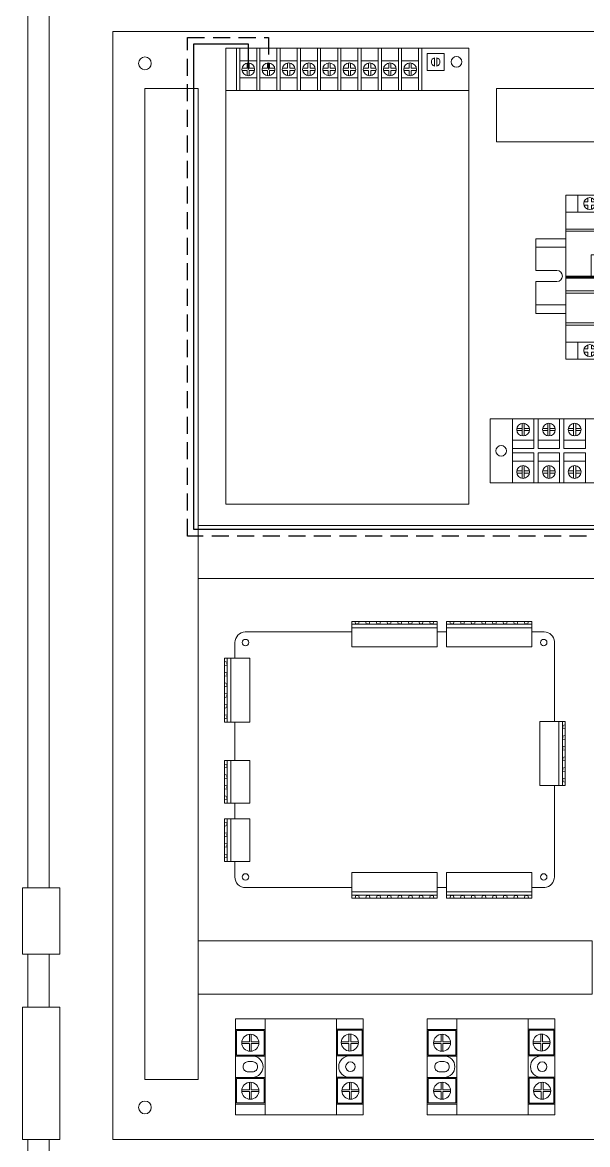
# Model space of a CAD drawing. Header units: millimetres. Extents: x 1937 to 4749, y 83 to 1608.
# Drawn here: x 2434.9 to 2501.2, y 477.9 to 609.5 of the extents above; entities that cross this region are included whole.
import ezdxf

# ---------------------------------------------------------------- set-up
doc = ezdxf.new("R2010")
doc.units = ezdxf.units.MM
doc.linetypes.add('JIS_02_2.0', pattern=[3, 2, -1])
doc.layers.get('0').update_dxf_attribs({"lineweight": 0})
for name, color, linetype, lineweight in [('Box Panel', 7, 'Continuous', 0), ('Fasa', 1, 'Continuous', 30), ('Kontaktor', 7, 'Continuous', 0), ('Netral', 150, 'JIS_02_2.0', 30), ('PSU', 7, 'Continuous', 0), ('SSR DC', 7, 'Continuous', 0)]:
    doc.layers.add(name, color=color, linetype=linetype, lineweight=lineweight)
doc.layers.add('Cable Duct', color=7, linetype='Continuous')

# ---------------------------------------------------------------- blocks, each defined once
blk = doc.blocks.new('PSU')
for p, q in [((109.17, 19.87), (22.17, 19.87)), ((22.17, 19.87), (22.17, -0.13)), ((23.67, 19.87), (23.67, -0.13)), ((31.67, 19.87), (31.67, -0.13)), ((33.17, 19.87), (33.17, -0.13)), ((41.17, 19.87), (41.17, -0.13)), ((42.67, 19.87), (42.67, -0.13)), ((50.67, 19.87), (50.67, -0.13)), ((52.17, 19.87), (52.17, -0.13)), ((60.17, 19.87), (60.17, -0.13)), ((61.67, 19.87), (61.67, -0.13)), ((69.67, 19.87), (69.67, -0.13)), ((71.17, 19.87), (71.17, -0.13)), ((79.17, 19.87), (79.17, -0.13)), ((80.67, 19.87), (80.67, -0.13)), ((88.67, 19.87), (88.67, -0.13)), ((90.17, 19.87), (90.17, -0.13)), ((98.17, 19.87), (98.17, -0.13)), ((99.67, 19.87), (99.67, -0.13)), ((107.67, -0.13), (107.67, 19.87)), ((109.17, -0.13), (109.17, 19.87)), ((27.17, 12.83), (27.17, 10.37)), ((28.17, 12.83), (28.17, 10.37)), ((36.67, 12.83), (36.67, 10.37)), ((37.67, 12.83), (37.67, 10.37)), ((46.17, 12.83), (46.17, 10.37)), ((47.17, 12.83), (47.17, 10.37)), ((55.67, 12.83), (55.67, 10.37)), ((56.67, 12.83), (56.67, 10.37)), ((65.17, 12.83), (65.17, 10.37)), ((66.17, 12.83), (66.17, 10.37)), ((74.67, 12.83), (74.67, 10.37)), ((75.67, 12.83), (75.67, 10.37)), ((84.17, 12.83), (84.17, 10.37)), ((85.17, 12.83), (85.17, 10.37)), ((93.67, 12.83), (93.67, 10.37)), ((94.67, 12.83), (94.67, 10.37)), ((103.17, 12.83), (103.17, 10.37)), ((104.17, 12.83), (104.17, 10.37)), ((15.17, 8.31), (15.17, 4.43)), ((16.17, 8.31), (16.17, 4.43)), ((24.71, 10.37), (27.17, 10.37)), ((24.71, 9.37), (27.17, 9.37)), ((27.17, 9.37), (27.17, 6.91)), ((28.17, 10.37), (30.63, 10.37)), ((28.17, 9.37), (28.17, 6.91)), ((28.17, 9.37), (30.63, 9.37)), ((34.21, 10.37), (36.67, 10.37)), ((34.21, 9.37), (36.67, 9.37)), ((36.67, 9.37), (36.67, 6.91)), ((37.67, 10.37), (40.13, 10.37)), ((37.67, 9.37), (37.67, 6.91)), ((37.67, 9.37), (40.13, 9.37)), ((43.71, 10.37), (46.17, 10.37)), ((43.71, 9.37), (46.17, 9.37)), ((46.17, 9.37), (46.17, 6.91)), ((47.17, 10.37), (49.63, 10.37)), ((47.17, 9.37), (47.17, 6.91)), ((47.17, 9.37), (49.63, 9.37)), ((53.21, 10.37), (55.67, 10.37)), ((53.21, 9.37), (55.67, 9.37)), ((55.67, 9.37), (55.67, 6.91)), ((56.67, 10.37), (59.13, 10.37)), ((56.67, 9.37), (56.67, 6.91)), ((56.67, 9.37), (59.13, 9.37)), ((62.71, 10.37), (65.17, 10.37)), ((62.71, 9.37), (65.17, 9.37)), ((65.17, 9.37), (65.17, 6.91)), ((66.17, 10.37), (68.63, 10.37)), ((66.17, 9.37), (66.17, 6.91)), ((66.17, 9.37), (68.63, 9.37)), ((72.21, 10.37), (74.67, 10.37)), ((72.21, 9.37), (74.67, 9.37)), ((74.67, 9.37), (74.67, 6.91)), ((75.67, 10.37), (78.13, 10.37)), ((75.67, 9.37), (75.67, 6.91)), ((75.67, 9.37), (78.13, 9.37)), ((81.71, 10.37), (84.17, 10.37)), ((81.71, 9.37), (84.17, 9.37)), ((84.17, 9.37), (84.17, 6.91)), ((85.17, 10.37), (87.63, 10.37)), ((85.17, 9.37), (85.17, 6.91)), ((85.17, 9.37), (87.63, 9.37)), ((91.21, 10.37), (93.67, 10.37)), ((91.21, 9.37), (93.67, 9.37)), ((93.67, 9.37), (93.67, 6.91)), ((94.67, 10.37), (97.13, 10.37)), ((94.67, 9.37), (94.67, 6.91)), ((94.67, 9.37), (97.13, 9.37)), ((100.71, 10.37), (103.17, 10.37)), ((100.71, 9.37), (103.17, 9.37)), ((103.17, 9.37), (103.17, 6.91)), ((104.17, 10.37), (106.63, 10.37)), ((104.17, 9.37), (104.17, 6.91)), ((104.17, 9.37), (106.63, 9.37)), ((22.17, -0.13), (109.17, -0.13))]:
    blk.add_line(p, q)
for points in [[(23.67, 13.87), (31.67, 13.87), (31.67, 5.87), (23.67, 5.87)], [(33.17, 13.87), (41.17, 13.87), (41.17, 5.87), (33.17, 5.87)], [(42.67, 13.87), (50.67, 13.87), (50.67, 5.87), (42.67, 5.87)], [(52.17, 13.87), (60.17, 13.87), (60.17, 5.87), (52.17, 5.87)], [(61.67, 13.87), (69.67, 13.87), (69.67, 5.87), (61.67, 5.87)], [(71.17, 13.87), (79.17, 13.87), (79.17, 5.87), (71.17, 5.87)], [(80.67, 13.87), (88.67, 13.87), (88.67, 5.87), (80.67, 5.87)], [(90.17, 13.87), (98.17, 13.87), (98.17, 5.87), (90.17, 5.87)], [(99.67, 13.87), (107.67, 13.87), (107.67, 5.87), (99.67, 5.87)], [(11.67, 10.37), (19.67, 10.37), (19.67, 2.37), (11.67, 2.37)]]:
    blk.add_lwpolyline(points, close=True)
for centre, radius in [((27.67, 9.87), 3), ((37.17, 9.87), 3), ((46.67, 9.87), 3), ((56.17, 9.87), 3), ((65.67, 9.87), 3), ((75.17, 9.87), 3), ((84.67, 9.87), 3), ((94.17, 9.87), 3), ((103.67, 9.87), 3), ((5.92, 6.37), 2.5)]:
    blk.add_circle(centre, radius)
for start, end in [(104.4775, 255.5225), (284.4775, 75.5225)]:
    blk.add_arc((15.67, 6.37), 2, start, end)
at = {"layer": 'PSU'}
for p, q in [((0.17, -0.13), (0.17, 213.87)), ((0.17, 213.87), (114.17, 213.87)), ((114.17, 213.87), (114.17, -0.13)), ((114.17, 19.87), (0.17, 19.87)), ((114.17, -0.13), (0.17, -0.13))]:
    blk.add_line(p, q, dxfattribs=at)
blk = doc.blocks.new('Kontaktor')
at = {"layer": 'Kontaktor'}
for p, q in [((2979.03, 1753.55), (3024.03, 1753.55)), ((2979.03, 1676.55), (2979.03, 1753.55)), ((2984.65, 1753.55), (2984.65, 1745.55)), ((2987.59, 1750.35), (2989.48, 1750.35)), ((2987.59, 1748.75), (2989.48, 1748.75)), ((2989.48, 1752.23), (2989.48, 1750.35)), ((2989.48, 1748.75), (2989.48, 1746.86)), ((2991.08, 1752.23), (2991.08, 1750.35)), ((2991.08, 1750.35), (2992.96, 1750.35)), ((2991.08, 1748.75), (2991.08, 1746.86)), ((2991.08, 1748.75), (2992.96, 1748.75)), ((2995.9, 1753.55), (2995.9, 1745.55)), ((2998.84, 1750.35), (3000.73, 1750.35)), ((2998.84, 1748.75), (3000.73, 1748.75)), ((3000.73, 1752.23), (3000.73, 1750.35)), ((3000.73, 1748.75), (3000.73, 1746.86)), ((3002.33, 1752.23), (3002.33, 1750.35)), ((3002.33, 1750.35), (3004.21, 1750.35)), ((3002.33, 1748.75), (3002.33, 1746.86)), ((3002.33, 1748.75), (3004.21, 1748.75)), ((3007.15, 1753.55), (3007.15, 1745.55)), ((3010.09, 1750.35), (3011.98, 1750.35)), ((3010.09, 1748.75), (3011.98, 1748.75)), ((3011.98, 1752.23), (3011.98, 1750.35)), ((3011.98, 1748.75), (3011.98, 1746.86)), ((3013.58, 1752.23), (3013.58, 1750.35)), ((3013.58, 1750.35), (3015.46, 1750.35)), ((3013.58, 1748.75), (3013.58, 1746.86)), ((3013.58, 1748.75), (3015.46, 1748.75)), ((3018.4, 1753.55), (3018.4, 1745.55)), ((3024.03, 1753.55), (3024.03, 1676.55)), ((2979.03, 1745.55), (3024.03, 1745.55)), ((3002.53, 1744.23), (3002.53, 1742.35)), ((3004.13, 1744.23), (3004.13, 1742.35)), ((3010.63, 1744.23), (3010.63, 1742.35)), ((3012.23, 1744.23), (3012.23, 1742.35)), ((3018.73, 1744.23), (3018.73, 1742.35)), ((3020.33, 1744.23), (3020.33, 1742.35)), ((3000.64, 1742.35), (3002.53, 1742.35)), ((3000.64, 1740.75), (3002.53, 1740.75)), ((3002.53, 1740.75), (3002.53, 1738.86)), ((3004.13, 1742.35), (3006.01, 1742.35)), ((3004.13, 1740.75), (3004.13, 1738.86)), ((3004.13, 1740.75), (3006.01, 1740.75)), ((3008.74, 1742.35), (3010.63, 1742.35)), ((3008.74, 1740.75), (3010.63, 1740.75)), ((3010.63, 1740.75), (3010.63, 1738.86)), ((3012.23, 1742.35), (3014.11, 1742.35)), ((3012.23, 1740.75), (3012.23, 1738.86)), ((3012.23, 1740.75), (3014.11, 1740.75)), ((3016.84, 1742.35), (3018.73, 1742.35)), ((3016.84, 1740.75), (3018.73, 1740.75)), ((3018.73, 1740.75), (3018.73, 1738.86)), ((3020.33, 1742.35), (3022.21, 1742.35)), ((3020.33, 1740.75), (3020.33, 1738.86)), ((3020.33, 1740.75), (3022.21, 1740.75)), ((2979.03, 1737.55), (3024.03, 1737.55)), ((2979.03, 1736.55), (3024.03, 1736.55)), ((3012.03, 1725.55), (2991.03, 1725.55)), ((2991.03, 1715.55), (2991.03, 1725.55)), ((3012.03, 1725.55), (3012.03, 1715.55)), ((3024.03, 1715.55), (2979.03, 1715.55)), ((2979.03, 1715.05), (3024.03, 1715.05)), ((3024.03, 1714.55), (2979.03, 1714.55)), ((3024.03, 1708.55), (2979.03, 1708.55)), ((3024.03, 1707.55), (2979.03, 1707.55)), ((3024.03, 1693.55), (2979.03, 1693.55)), ((3024.03, 1692.55), (2979.03, 1692.55)), ((3002.53, 1691.23), (3002.53, 1689.35)), ((3004.13, 1691.23), (3004.13, 1689.35)), ((3010.63, 1691.23), (3010.63, 1689.35)), ((3012.23, 1691.23), (3012.23, 1689.35)), ((3018.73, 1691.23), (3018.73, 1689.35)), ((3020.33, 1691.23), (3020.33, 1689.35)), ((3000.64, 1689.35), (3002.53, 1689.35)), ((3000.64, 1687.75), (3002.53, 1687.75)), ((3002.53, 1687.75), (3002.53, 1685.86)), ((3004.13, 1689.35), (3006.01, 1689.35)), ((3004.13, 1687.75), (3004.13, 1685.86)), ((3004.13, 1687.75), (3006.01, 1687.75)), ((3008.74, 1689.35), (3010.63, 1689.35)), ((3008.74, 1687.75), (3010.63, 1687.75)), ((3010.63, 1687.75), (3010.63, 1685.86)), ((3012.23, 1689.35), (3014.11, 1689.35)), ((3012.23, 1687.75), (3012.23, 1685.86)), ((3012.23, 1687.75), (3014.11, 1687.75)), ((3016.84, 1689.35), (3018.73, 1689.35)), ((3016.84, 1687.75), (3018.73, 1687.75)), ((3018.73, 1687.75), (3018.73, 1685.86)), ((3020.33, 1689.35), (3022.21, 1689.35)), ((3020.33, 1687.75), (3020.33, 1685.86)), ((3020.33, 1687.75), (3022.21, 1687.75)), ((3024.03, 1684.55), (2979.03, 1684.55)), ((2984.65, 1684.55), (2984.65, 1676.55)), ((2987.59, 1681.35), (2989.48, 1681.35)), ((2989.48, 1683.23), (2989.48, 1681.35)), ((2991.08, 1683.23), (2991.08, 1681.35)), ((2991.08, 1681.35), (2992.96, 1681.35)), ((2995.9, 1684.55), (2995.9, 1676.55)), ((2998.84, 1681.35), (3000.73, 1681.35)), ((3000.73, 1683.23), (3000.73, 1681.35)), ((3002.33, 1683.23), (3002.33, 1681.35)), ((3002.33, 1681.35), (3004.21, 1681.35)), ((3007.15, 1684.55), (3007.15, 1676.55)), ((3010.09, 1681.35), (3011.98, 1681.35)), ((3011.98, 1683.23), (3011.98, 1681.35)), ((3013.58, 1683.23), (3013.58, 1681.35)), ((3013.58, 1681.35), (3015.46, 1681.35)), ((3018.4, 1684.55), (3018.4, 1676.55)), ((3024.03, 1676.55), (2979.03, 1676.55)), ((2987.59, 1679.75), (2989.48, 1679.75)), ((2989.48, 1679.75), (2989.48, 1677.86)), ((2991.08, 1679.75), (2991.08, 1677.86)), ((2991.08, 1679.75), (2992.96, 1679.75)), ((2998.84, 1679.75), (3000.73, 1679.75)), ((3000.73, 1679.75), (3000.73, 1677.86)), ((3002.33, 1679.75), (3002.33, 1677.86)), ((3002.33, 1679.75), (3004.21, 1679.75)), ((3010.09, 1679.75), (3011.98, 1679.75)), ((3011.98, 1679.75), (3011.98, 1677.86)), ((3013.58, 1679.75), (3013.58, 1677.86)), ((3013.58, 1679.75), (3015.46, 1679.75))]:
    blk.add_line(p, q, dxfattribs=at)
for centre in [(2990.28, 1749.55), (3001.53, 1749.55), (3012.78, 1749.55), (3003.33, 1741.55), (3011.43, 1741.55), (3019.53, 1741.55), (3003.33, 1688.55), (3011.43, 1688.55), (3019.53, 1688.55), (2990.28, 1680.55), (3001.53, 1680.55), (3012.78, 1680.55)]:
    blk.add_circle(centre, 2.8, dxfattribs=at)
blk = doc.blocks.new('SSR DC')
at = {"lineweight": 0}
for p, q in [((395.43, -135.13), (395.43, -134.24)), ((395.63, -135.13), (395.63, -134.24)), ((401.06, -135.13), (401.06, -134.24)), ((401.26, -135.13), (401.26, -134.24)), ((395.43, -135.13), (394.54, -135.13)), ((395.43, -135.33), (394.54, -135.33)), ((395.43, -136.23), (395.43, -135.33)), ((396.53, -135.13), (395.63, -135.13)), ((395.63, -136.23), (395.63, -135.33)), ((396.53, -135.33), (395.63, -135.33)), ((401.06, -135.13), (400.16, -135.13)), ((401.06, -135.33), (400.16, -135.33)), ((401.06, -136.23), (401.06, -135.33)), ((402.15, -135.13), (401.26, -135.13)), ((401.26, -136.23), (401.26, -135.33)), ((402.15, -135.33), (401.26, -135.33)), ((392.72, -136.98), (403.97, -136.98)), ((392.72, -145.33), (403.97, -145.33)), ((395.43, -146.88), (395.43, -145.99)), ((395.63, -146.88), (395.63, -145.99)), ((401.09, -146.81), (401.09, -145.91)), ((401.29, -146.81), (401.29, -145.91)), ((395.43, -146.88), (394.54, -146.88)), ((395.43, -147.08), (394.54, -147.08)), ((395.43, -147.98), (395.43, -147.08)), ((396.53, -146.88), (395.63, -146.88)), ((395.63, -147.98), (395.63, -147.08)), ((396.53, -147.08), (395.63, -147.08)), ((401.09, -146.81), (400.19, -146.81)), ((401.09, -147.01), (400.19, -147.01)), ((401.09, -147.9), (401.09, -147.01)), ((402.18, -146.81), (401.29, -146.81)), ((401.29, -147.9), (401.29, -147.01)), ((402.18, -147.01), (401.29, -147.01))]:
    blk.add_line(p, q, dxfattribs=at)
for points in [[(392.72, -133.48), (403.97, -133.48), (403.97, -148.48), (392.72, -148.48)], [(393.97, -133.48), (397.1, -133.48), (397.1, -136.98), (393.97, -136.98)], [(394.1, -133.61), (396.97, -133.61), (396.97, -136.86), (394.1, -136.86)], [(399.6, -133.48), (402.72, -133.48), (402.72, -136.98), (399.6, -136.98)], [(399.72, -133.61), (402.6, -133.61), (402.6, -136.86), (399.72, -136.86)], [(397.11, -148.48), (393.96, -148.48), (393.96, -145.33), (397.11, -145.33)], [(396.99, -148.36), (394.09, -148.36), (394.09, -145.46), (396.99, -145.46)], [(402.76, -148.48), (399.61, -148.48), (399.61, -145.33), (402.76, -145.33)], [(402.64, -148.36), (399.74, -148.36), (399.74, -145.46), (402.64, -145.46)]]:
    blk.add_lwpolyline(points, close=True, dxfattribs=at)
for points in [[(397.1, -133.48), (397.1, -135.48, 0.414214), (398.35, -136.73), (398.35, -136.73, 0.414214), (399.6, -135.48), (399.6, -133.48)], [(397.75, -135.23), (397.75, -134.98, -0.414214), (398.35, -134.38), (398.35, -134.38, -0.414214), (398.95, -134.98), (398.95, -135.23)], [(398.95, -135.48), (398.95, -135.48, -0.414214), (398.35, -136.08), (398.35, -136.08, -0.414214), (397.75, -135.48)], [(399.61, -148.48), (399.61, -146.86, 0.414214), (398.36, -145.61), (398.36, -145.61, 0.414214), (397.11, -146.86), (397.11, -148.48)]]:
    blk.add_lwpolyline(points, format="xyb", dxfattribs=at)
for points in [[(397.75, -135.48), (397.75, -135.23)], [(398.95, -135.23), (398.95, -135.48)]]:
    blk.add_lwpolyline(points, dxfattribs=at)
for centre, radius in [((395.53, -135.23), 1), ((401.16, -135.23), 1), ((395.53, -146.98), 1), ((401.19, -146.91), 1), ((398.35, -146.98), 0.562)]:
    blk.add_circle(centre, radius, dxfattribs=at)

msp = doc.modelspace()

# ---------------------------------------------------------------- linework, layer by layer
for p, q in [((2489.772, 563.032), (2512.647, 563.032)), ((2489.772, 555.532), (2489.772, 563.032)), ((2492.397, 555.532), (2492.397, 563.032)), ((2493.535, 562.509), (2493.535, 561.03)), ((2493.785, 562.509), (2493.785, 561.03)), ((2494.922, 559.532), (2494.922, 563.032)), ((2495.422, 559.532), (2495.422, 563.032)), ((2496.56, 562.509), (2496.56, 561.03)), ((2496.81, 562.509), (2496.81, 561.03)), ((2497.947, 559.532), (2497.947, 563.032)), ((2498.447, 559.532), (2498.447, 563.032)), ((2499.585, 562.509), (2499.585, 561.03)), ((2499.835, 562.509), (2499.835, 561.03)), ((2500.972, 559.532), (2500.972, 563.032)), ((2492.92, 561.895), (2493.535, 561.895)), ((2492.92, 561.645), (2493.535, 561.645)), ((2493.785, 561.895), (2494.399, 561.895)), ((2493.785, 561.645), (2494.399, 561.645)), ((2495.945, 561.895), (2496.56, 561.895)), ((2495.945, 561.645), (2496.56, 561.645)), ((2496.81, 561.895), (2497.424, 561.895)), ((2496.81, 561.645), (2497.424, 561.645)), ((2498.97, 561.895), (2499.585, 561.895)), ((2498.97, 561.645), (2499.585, 561.645)), ((2499.835, 561.895), (2500.449, 561.895)), ((2499.835, 561.645), (2500.449, 561.645)), ((2492.397, 559.532), (2494.922, 559.532)), ((2492.397, 559.032), (2494.922, 559.032)), ((2494.922, 555.532), (2494.922, 559.032)), ((2495.422, 559.532), (2497.947, 559.532)), ((2495.422, 559.032), (2497.947, 559.032)), ((2495.422, 555.532), (2495.422, 559.032)), ((2497.947, 555.532), (2497.947, 559.032)), ((2498.447, 559.532), (2500.972, 559.532)), ((2498.447, 559.032), (2500.972, 559.032)), ((2498.447, 555.532), (2498.447, 559.032)), ((2500.972, 555.532), (2500.972, 559.032)), ((2492.92, 556.92), (2493.535, 556.92)), ((2493.535, 557.534), (2493.535, 556.055)), ((2493.785, 557.534), (2493.785, 556.055)), ((2493.785, 556.92), (2494.399, 556.92)), ((2495.945, 556.92), (2496.56, 556.92)), ((2496.56, 557.534), (2496.56, 556.055)), ((2496.81, 557.534), (2496.81, 556.055)), ((2496.81, 556.92), (2497.424, 556.92)), ((2498.97, 556.92), (2499.585, 556.92)), ((2499.585, 557.534), (2499.585, 556.055)), ((2499.835, 557.534), (2499.835, 556.055)), ((2499.835, 556.92), (2500.449, 556.92)), ((2492.92, 556.67), (2493.535, 556.67)), ((2493.785, 556.67), (2494.399, 556.67)), ((2495.945, 556.67), (2496.56, 556.67)), ((2496.81, 556.67), (2497.424, 556.67)), ((2498.97, 556.67), (2499.585, 556.67)), ((2499.835, 556.67), (2500.449, 556.67)), ((2512.647, 555.532), (2489.772, 555.532)), ((2455.522, 544.282), (2455.522, 501.782))]:
    msp.add_line(p, q)
at = {"color": 7, "linetype": 'Continuous', "lineweight": 0}
for p, q in [((2473.556, 539.264), (2473.556, 536.264)), ((2473.556, 539.264), (2483.556, 539.264)), ((2483.556, 538.939), (2473.556, 538.939)), ((2473.556, 538.514), (2483.556, 538.514)), ((2473.956, 539.264), (2474.006, 538.939)), ((2474.119, 538.964), (2474.112, 538.939)), ((2474.119, 538.964), (2474.244, 538.964)), ((2474.244, 538.964), (2474.25, 538.939)), ((2474.406, 539.264), (2474.356, 538.939)), ((2475.206, 539.264), (2475.256, 538.939)), ((2475.369, 538.964), (2475.362, 538.939)), ((2475.369, 538.964), (2475.494, 538.964)), ((2475.494, 538.964), (2475.5, 538.939)), ((2475.656, 539.264), (2475.606, 538.939)), ((2476.456, 539.264), (2476.506, 538.939)), ((2476.619, 538.964), (2476.612, 538.939)), ((2476.619, 538.964), (2476.744, 538.964)), ((2476.744, 538.964), (2476.75, 538.939)), ((2476.906, 539.264), (2476.856, 538.939)), ((2477.706, 539.264), (2477.756, 538.939)), ((2477.869, 538.964), (2477.862, 538.939)), ((2477.869, 538.964), (2477.994, 538.964)), ((2477.994, 538.964), (2478, 538.939)), ((2478.156, 539.264), (2478.106, 538.939)), ((2478.956, 539.264), (2479.006, 538.939)), ((2479.119, 538.964), (2479.112, 538.939)), ((2479.119, 538.964), (2479.244, 538.964)), ((2479.244, 538.964), (2479.25, 538.939)), ((2479.406, 539.264), (2479.356, 538.939)), ((2480.206, 539.264), (2480.256, 538.939)), ((2480.369, 538.964), (2480.362, 538.939)), ((2480.369, 538.964), (2480.494, 538.964)), ((2480.494, 538.964), (2480.5, 538.939)), ((2480.656, 539.264), (2480.606, 538.939)), ((2481.456, 539.264), (2481.506, 538.939)), ((2481.619, 538.964), (2481.612, 538.939)), ((2481.619, 538.964), (2481.744, 538.964)), ((2481.744, 538.964), (2481.75, 538.939)), ((2481.906, 539.264), (2481.856, 538.939)), ((2482.706, 539.264), (2482.756, 538.939)), ((2482.869, 538.964), (2482.862, 538.939)), ((2482.869, 538.964), (2482.994, 538.964)), ((2482.994, 538.964), (2483, 538.939)), ((2483.156, 539.264), (2483.106, 538.939)), ((2483.556, 539.264), (2483.556, 536.264)), ((2484.669, 539.264), (2484.669, 536.264)), ((2484.669, 539.264), (2494.669, 539.264)), ((2494.669, 538.939), (2484.669, 538.939)), ((2484.669, 538.514), (2494.669, 538.514)), ((2485.069, 539.264), (2485.119, 538.939)), ((2485.231, 538.964), (2485.225, 538.939)), ((2485.231, 538.964), (2485.356, 538.964)), ((2485.356, 538.964), (2485.362, 538.939)), ((2485.519, 539.264), (2485.469, 538.939)), ((2486.319, 539.264), (2486.369, 538.939)), ((2486.481, 538.964), (2486.475, 538.939)), ((2486.481, 538.964), (2486.606, 538.964)), ((2486.606, 538.964), (2486.612, 538.939)), ((2486.769, 539.264), (2486.719, 538.939)), ((2487.569, 539.264), (2487.619, 538.939)), ((2487.731, 538.964), (2487.725, 538.939)), ((2487.731, 538.964), (2487.856, 538.964)), ((2487.856, 538.964), (2487.862, 538.939)), ((2488.019, 539.264), (2487.969, 538.939)), ((2488.819, 539.264), (2488.869, 538.939)), ((2488.981, 538.964), (2488.975, 538.939)), ((2488.981, 538.964), (2489.106, 538.964)), ((2489.106, 538.964), (2489.112, 538.939)), ((2489.269, 539.264), (2489.219, 538.939)), ((2490.069, 539.264), (2490.119, 538.939)), ((2490.231, 538.964), (2490.225, 538.939)), ((2490.231, 538.964), (2490.356, 538.964)), ((2490.356, 538.964), (2490.362, 538.939)), ((2490.519, 539.264), (2490.469, 538.939)), ((2491.319, 539.264), (2491.369, 538.939)), ((2491.481, 538.964), (2491.475, 538.939)), ((2491.481, 538.964), (2491.606, 538.964)), ((2491.606, 538.964), (2491.612, 538.939)), ((2491.769, 539.264), (2491.719, 538.939)), ((2492.569, 539.264), (2492.619, 538.939)), ((2492.731, 538.964), (2492.725, 538.939)), ((2492.731, 538.964), (2492.856, 538.964)), ((2492.856, 538.964), (2492.862, 538.939)), ((2493.019, 539.264), (2492.969, 538.939)), ((2493.819, 539.264), (2493.869, 538.939)), ((2493.981, 538.964), (2493.975, 538.939)), ((2493.981, 538.964), (2494.106, 538.964)), ((2494.106, 538.964), (2494.112, 538.939)), ((2494.269, 539.264), (2494.219, 538.939)), ((2494.669, 539.264), (2494.669, 536.264)), ((2461.146, 538.03), (2461.034, 538.028)), ((2473.556, 538.03), (2461.146, 538.03)), ((2484.669, 538.03), (2483.556, 538.03)), ((2496.146, 538.03), (2494.669, 538.03)), ((2459.829, 536.78), (2459.829, 534.945)), ((2483.556, 536.264), (2473.556, 536.264)), ((2494.669, 536.264), (2484.669, 536.264)), ((2497.329, 536.78), (2497.327, 536.887)), ((2497.329, 527.509), (2497.329, 536.78)), ((2458.594, 534.945), (2461.594, 534.945)), ((2458.594, 527.445), (2458.594, 534.945)), ((2458.594, 534.545), (2458.919, 534.495)), ((2458.919, 534.945), (2458.919, 527.445)), ((2459.344, 527.445), (2459.344, 534.945)), ((2461.594, 534.945), (2461.594, 527.445)), ((2458.594, 534.095), (2458.919, 534.145)), ((2458.594, 533.295), (2458.919, 533.245)), ((2458.894, 534.383), (2458.919, 534.389)), ((2458.894, 534.258), (2458.894, 534.383)), ((2458.894, 534.258), (2458.919, 534.252)), ((2458.594, 532.845), (2458.919, 532.895)), ((2458.594, 532.045), (2458.919, 531.995)), ((2458.894, 533.133), (2458.919, 533.139)), ((2458.894, 533.008), (2458.894, 533.133)), ((2458.894, 533.008), (2458.919, 533.002)), ((2458.594, 531.595), (2458.919, 531.645)), ((2458.594, 530.795), (2458.919, 530.745)), ((2458.894, 531.883), (2458.919, 531.889)), ((2458.894, 531.758), (2458.894, 531.883)), ((2458.894, 531.758), (2458.919, 531.752)), ((2458.894, 530.633), (2458.919, 530.639)), ((2458.894, 530.508), (2458.894, 530.633)), ((2458.594, 530.345), (2458.919, 530.395)), ((2458.594, 529.545), (2458.919, 529.495)), ((2458.894, 530.508), (2458.919, 530.502)), ((2458.894, 529.383), (2458.919, 529.389)), ((2458.894, 529.258), (2458.894, 529.383)), ((2458.894, 529.258), (2458.919, 529.252)), ((2458.594, 529.095), (2458.919, 529.145)), ((2458.594, 528.295), (2458.919, 528.245)), ((2458.894, 528.133), (2458.919, 528.139)), ((2458.894, 528.008), (2458.894, 528.133)), ((2458.894, 528.008), (2458.919, 528.002)), ((2458.594, 527.845), (2458.919, 527.895)), ((2458.594, 527.445), (2461.594, 527.445)), ((2459.829, 527.445), (2459.829, 522.93)), ((2498.607, 527.509), (2495.607, 527.509)), ((2495.607, 520.009), (2495.607, 527.509)), ((2497.857, 527.509), (2497.857, 520.009)), ((2498.282, 520.009), (2498.282, 527.509)), ((2498.607, 527.109), (2498.282, 527.059)), ((2498.307, 526.947), (2498.282, 526.953)), ((2498.307, 526.822), (2498.282, 526.815)), ((2498.607, 526.659), (2498.282, 526.709)), ((2498.307, 526.947), (2498.307, 526.822)), ((2498.607, 527.509), (2498.607, 520.009)), ((2498.607, 525.859), (2498.282, 525.809)), ((2498.307, 525.697), (2498.282, 525.703)), ((2498.307, 525.572), (2498.282, 525.565)), ((2498.607, 525.409), (2498.282, 525.459)), ((2498.307, 525.697), (2498.307, 525.572)), ((2498.607, 524.609), (2498.282, 524.559)), ((2498.307, 524.447), (2498.282, 524.453)), ((2498.307, 524.322), (2498.282, 524.315)), ((2498.607, 524.159), (2498.282, 524.209)), ((2498.307, 524.447), (2498.307, 524.322)), ((2458.599, 522.93), (2461.599, 522.93)), ((2458.599, 517.93), (2458.599, 522.93)), ((2458.924, 522.93), (2458.924, 517.93)), ((2459.349, 517.93), (2459.349, 522.93)), ((2461.599, 522.93), (2461.599, 517.93)), ((2498.607, 523.359), (2498.282, 523.309)), ((2498.307, 523.197), (2498.282, 523.203)), ((2498.307, 523.072), (2498.282, 523.065)), ((2498.607, 522.909), (2498.282, 522.959)), ((2498.307, 523.197), (2498.307, 523.072)), ((2458.599, 522.53), (2458.924, 522.48)), ((2458.599, 522.08), (2458.924, 522.13)), ((2458.899, 522.368), (2458.924, 522.374)), ((2458.899, 522.243), (2458.899, 522.368)), ((2458.899, 522.243), (2458.924, 522.237)), ((2498.607, 522.109), (2498.282, 522.059)), ((2498.307, 521.947), (2498.282, 521.953)), ((2498.307, 521.822), (2498.282, 521.815)), ((2498.607, 521.659), (2498.282, 521.709)), ((2498.307, 521.947), (2498.307, 521.822)), ((2458.599, 521.28), (2458.924, 521.23)), ((2458.599, 520.83), (2458.924, 520.88)), ((2458.899, 521.118), (2458.924, 521.124)), ((2458.899, 520.993), (2458.899, 521.118)), ((2458.899, 520.993), (2458.924, 520.987)), ((2498.607, 520.859), (2498.282, 520.809)), ((2498.307, 520.697), (2498.282, 520.703)), ((2498.307, 520.572), (2498.282, 520.565)), ((2498.607, 520.409), (2498.282, 520.459)), ((2498.307, 520.697), (2498.307, 520.572)), ((2458.599, 520.03), (2458.924, 519.98)), ((2458.599, 519.58), (2458.924, 519.63)), ((2458.599, 518.78), (2458.924, 518.73)), ((2458.899, 519.868), (2458.924, 519.874)), ((2458.899, 519.743), (2458.899, 519.868)), ((2458.899, 519.743), (2458.924, 519.737)), ((2498.607, 520.009), (2495.607, 520.009)), ((2497.329, 509.28), (2497.329, 520.009)), ((2458.599, 518.33), (2458.924, 518.38)), ((2458.599, 517.93), (2461.599, 517.93)), ((2458.899, 518.618), (2458.924, 518.624)), ((2458.899, 518.493), (2458.899, 518.618)), ((2458.899, 518.493), (2458.924, 518.487)), ((2459.829, 517.93), (2459.829, 516.104)), ((2458.599, 516.104), (2461.599, 516.104)), ((2458.599, 511.104), (2458.599, 516.104)), ((2458.924, 516.104), (2458.924, 511.104)), ((2459.349, 511.104), (2459.349, 516.104)), ((2461.599, 516.104), (2461.599, 511.104)), ((2458.599, 515.704), (2458.924, 515.654)), ((2458.599, 515.254), (2458.924, 515.304)), ((2458.899, 515.542), (2458.924, 515.548)), ((2458.899, 515.417), (2458.899, 515.542)), ((2458.899, 515.417), (2458.924, 515.41)), ((2458.599, 514.454), (2458.924, 514.404)), ((2458.599, 514.004), (2458.924, 514.054)), ((2458.899, 514.292), (2458.924, 514.298)), ((2458.899, 514.167), (2458.899, 514.292)), ((2458.899, 514.167), (2458.924, 514.16)), ((2458.599, 513.204), (2458.924, 513.154)), ((2458.599, 512.754), (2458.924, 512.804)), ((2458.899, 513.042), (2458.924, 513.048)), ((2458.899, 512.917), (2458.899, 513.042)), ((2458.899, 512.917), (2458.924, 512.91)), ((2458.599, 511.954), (2458.924, 511.904)), ((2458.599, 511.504), (2458.924, 511.554)), ((2458.599, 511.104), (2461.599, 511.104)), ((2458.899, 511.792), (2458.924, 511.798)), ((2458.899, 511.667), (2458.899, 511.792)), ((2458.899, 511.667), (2458.924, 511.66)), ((2459.829, 511.104), (2459.829, 509.28)), ((2473.566, 506.8), (2473.566, 509.8)), ((2473.566, 509.8), (2483.566, 509.8)), ((2483.566, 506.8), (2483.566, 509.8)), ((2484.679, 506.8), (2484.679, 509.8)), ((2484.679, 509.8), (2494.679, 509.8)), ((2494.679, 506.8), (2494.679, 509.8)), ((2461.079, 508.03), (2473.566, 508.03)), ((2483.566, 507.55), (2473.566, 507.55)), ((2473.566, 507.125), (2483.566, 507.125)), ((2473.966, 506.8), (2474.016, 507.125)), ((2474.129, 507.1), (2474.122, 507.125)), ((2474.254, 507.1), (2474.129, 507.1)), ((2474.254, 507.1), (2474.26, 507.125)), ((2474.416, 506.8), (2474.366, 507.125)), ((2475.216, 506.8), (2475.266, 507.125)), ((2475.379, 507.1), (2475.372, 507.125)), ((2475.504, 507.1), (2475.379, 507.1)), ((2475.504, 507.1), (2475.51, 507.125)), ((2475.666, 506.8), (2475.616, 507.125)), ((2476.466, 506.8), (2476.516, 507.125)), ((2476.629, 507.1), (2476.622, 507.125)), ((2476.754, 507.1), (2476.629, 507.1)), ((2476.754, 507.1), (2476.76, 507.125)), ((2476.916, 506.8), (2476.866, 507.125)), ((2477.716, 506.8), (2477.766, 507.125)), ((2477.879, 507.1), (2477.872, 507.125)), ((2478.004, 507.1), (2477.879, 507.1)), ((2478.004, 507.1), (2478.01, 507.125)), ((2478.166, 506.8), (2478.116, 507.125)), ((2478.966, 506.8), (2479.016, 507.125)), ((2479.129, 507.1), (2479.122, 507.125)), ((2479.254, 507.1), (2479.129, 507.1)), ((2479.254, 507.1), (2479.26, 507.125)), ((2479.416, 506.8), (2479.366, 507.125)), ((2480.216, 506.8), (2480.266, 507.125)), ((2480.379, 507.1), (2480.372, 507.125)), ((2480.504, 507.1), (2480.379, 507.1)), ((2480.504, 507.1), (2480.51, 507.125)), ((2480.666, 506.8), (2480.616, 507.125)), ((2481.466, 506.8), (2481.516, 507.125)), ((2481.629, 507.1), (2481.622, 507.125)), ((2481.754, 507.1), (2481.629, 507.1)), ((2481.754, 507.1), (2481.76, 507.125)), ((2481.916, 506.8), (2481.866, 507.125)), ((2482.716, 506.8), (2482.766, 507.125)), ((2482.879, 507.1), (2482.872, 507.125)), ((2483.004, 507.1), (2482.879, 507.1)), ((2483.004, 507.1), (2483.01, 507.125)), ((2483.166, 506.8), (2483.116, 507.125)), ((2483.566, 508.03), (2484.679, 508.03)), ((2494.679, 507.55), (2484.679, 507.55)), ((2484.679, 507.125), (2494.679, 507.125)), ((2485.079, 506.8), (2485.129, 507.125)), ((2485.241, 507.1), (2485.235, 507.125)), ((2485.366, 507.1), (2485.241, 507.1)), ((2485.366, 507.1), (2485.372, 507.125)), ((2485.529, 506.8), (2485.479, 507.125)), ((2486.329, 506.8), (2486.379, 507.125)), ((2486.491, 507.1), (2486.485, 507.125)), ((2486.616, 507.1), (2486.491, 507.1)), ((2486.616, 507.1), (2486.622, 507.125)), ((2486.779, 506.8), (2486.729, 507.125)), ((2487.579, 506.8), (2487.629, 507.125)), ((2487.741, 507.1), (2487.735, 507.125)), ((2487.866, 507.1), (2487.741, 507.1)), ((2487.866, 507.1), (2487.872, 507.125)), ((2488.029, 506.8), (2487.979, 507.125)), ((2488.829, 506.8), (2488.879, 507.125)), ((2488.991, 507.1), (2488.985, 507.125)), ((2489.116, 507.1), (2488.991, 507.1)), ((2489.116, 507.1), (2489.122, 507.125)), ((2489.279, 506.8), (2489.229, 507.125)), ((2490.079, 506.8), (2490.129, 507.125)), ((2490.241, 507.1), (2490.235, 507.125)), ((2490.366, 507.1), (2490.241, 507.1)), ((2490.366, 507.1), (2490.372, 507.125)), ((2490.529, 506.8), (2490.479, 507.125)), ((2491.329, 506.8), (2491.379, 507.125)), ((2491.491, 507.1), (2491.485, 507.125)), ((2491.616, 507.1), (2491.491, 507.1)), ((2491.616, 507.1), (2491.622, 507.125)), ((2491.779, 506.8), (2491.729, 507.125)), ((2492.579, 506.8), (2492.629, 507.125)), ((2492.741, 507.1), (2492.735, 507.125)), ((2492.866, 507.1), (2492.741, 507.1)), ((2492.866, 507.1), (2492.872, 507.125)), ((2493.029, 506.8), (2492.979, 507.125)), ((2493.829, 506.8), (2493.879, 507.125)), ((2493.991, 507.1), (2493.985, 507.125)), ((2494.116, 507.1), (2493.991, 507.1)), ((2494.116, 507.1), (2494.122, 507.125)), ((2494.279, 506.8), (2494.229, 507.125)), ((2494.679, 508.03), (2496.079, 508.03)), ((2496.079, 508.03), (2496.188, 508.035)), ((2483.566, 506.8), (2473.566, 506.8)), ((2494.679, 506.8), (2484.679, 506.8))]:
    msp.add_line(p, q, dxfattribs=at)
msp.add_lwpolyline([(2498.66, 584.157), (2495.147, 584.157), (2495.147, 580.432), (2497.622, 580.432, -1), (2497.622, 579.132), (2495.147, 579.132), (2495.147, 575.407), (2498.66, 575.407)], format="xyb")
for points in [[(2498.66, 583.157), (2495.147, 583.157), (2495.147, 583.157)], [(2498.66, 576.407), (2495.147, 576.407), (2495.147, 576.407)]]:
    msp.add_lwpolyline(points)
for points in [[(2492.397, 560.507), (2494.922, 560.507), (2494.922, 563.032), (2492.397, 563.032)], [(2495.422, 560.507), (2497.947, 560.507), (2497.947, 563.032), (2495.422, 563.032)], [(2498.447, 560.507), (2500.972, 560.507), (2500.972, 563.032), (2498.447, 563.032)], [(2492.397, 555.532), (2494.922, 555.532), (2494.922, 558.057), (2492.397, 558.057)], [(2495.422, 555.532), (2497.947, 555.532), (2497.947, 558.057), (2495.422, 558.057)], [(2498.447, 555.532), (2500.972, 555.532), (2500.972, 558.057), (2498.447, 558.057)], [(2434.897, 507.984), (2439.272, 507.984), (2439.272, 500.234), (2434.897, 500.234)], [(2434.897, 493.984), (2439.272, 493.984), (2439.272, 478.484), (2434.897, 478.484)]]:
    msp.add_lwpolyline(points, close=True)
for centre, radius in [((2449.272, 604.734), 0.75), ((2493.66, 561.77), 0.75), ((2496.685, 561.77), 0.75), ((2499.71, 561.77), 0.75), ((2491.085, 559.282), 0.625), ((2493.66, 556.795), 0.75), ((2496.685, 556.795), 0.75), ((2499.71, 556.795), 0.75), ((2449.272, 482.234), 0.75)]:
    msp.add_circle(centre, radius)
for centre in [(2461.079, 536.78), (2496.079, 536.78), (2461.079, 509.28), (2496.079, 509.28)]:
    msp.add_circle(centre, 0.375, dxfattribs=at)
for centre, radius, start, end in [((2461.112, 536.747), 1.284, 93.49272, 178.49277), ((2496.112, 536.814), 1.217, 3.4119, 88.41195), ((2461.079, 509.28), 1.25, 179.99996, 270.00004), ((2496.079, 509.28), 1.25, 275.00137, 0.00142)]:
    msp.add_arc(centre, radius, start, end, dxfattribs=at)
at = {"layer": 'Box Panel'}
for points in [[(2435.522, 507.984), (2435.522, 618.484), (2560.522, 618.484), (2560.522, 491.297)], [(2438.022, 507.984), (2438.022, 615.984), (2558.022, 615.984), (2558.022, 491.297)], [(2435.522, 493.984), (2435.522, 500.234)], [(2438.022, 493.984), (2438.022, 500.234)], [(2560.522, 482.547), (2560.522, 468.484), (2435.522, 468.484), (2435.522, 468.484), (2435.522, 478.484)], [(2558.022, 482.547), (2558.022, 470.984), (2438.022, 470.984), (2438.022, 470.984), (2438.022, 478.484)]]:
    msp.add_lwpolyline(points, dxfattribs=at)
msp.add_lwpolyline([(2445.522, 608.484), (2550.522, 608.484), (2550.522, 478.484), (2445.522, 478.484)], close=True, dxfattribs=at)
at = {"layer": 'Cable Duct', "lineweight": 0}
for points in [[(2455.522, 485.532), (2449.272, 485.532), (2449.272, 601.782), (2455.522, 601.782)], [(2540.522, 601.782), (2540.522, 595.532), (2490.522, 595.532), (2490.522, 601.782)], [(2540.522, 550.532), (2540.522, 544.282), (2455.522, 544.282), (2455.522, 550.532)], [(2501.772, 501.782), (2501.772, 495.532), (2455.522, 495.532), (2455.522, 501.782)]]:
    msp.add_lwpolyline(points, close=True, dxfattribs=at)
at = {"layer": 'Fasa'}
for p, q in [((2455.022, 550.032), (2455.022, 607.032)), ((2455.022, 607.032), (2461.397, 607.032)), ((2461.397, 607.032), (2461.397, 604.032)), ((2505.76, 550.032), (2455.022, 550.032))]:
    msp.add_line(p, q, dxfattribs=at)
at = {"layer": 'Netral'}
for p, q in [((2454.272, 549.282), (2454.272, 607.782)), ((2454.272, 607.782), (2463.772, 607.782)), ((2463.772, 607.782), (2463.772, 604.032)), ((2528.11, 549.282), (2454.272, 549.282))]:
    msp.add_line(p, q, dxfattribs=at)

# ---------------------------------------------------------------- block references
at = {"layer": 'Cable Duct', "xscale": 0.25, "yscale": 0.25, "zscale": 0.25}
msp.add_blockref('Kontaktor', (1753.903, 150.895), dxfattribs=at)
at = {"layer": 'PSU', "xscale": 0.25, "yscale": 0.25, "zscale": 0.25, "rotation": 180}
msp.add_blockref('PSU', (2487.315, 606.5), dxfattribs=at)
at = {"layer": 'SSR DC', "rotation": 90}
for p in [(2326.413, 88.662), (2348.913, 88.662)]:
    msp.add_blockref('SSR DC', p, dxfattribs=at)

doc.saveas('drawing.dxf')
